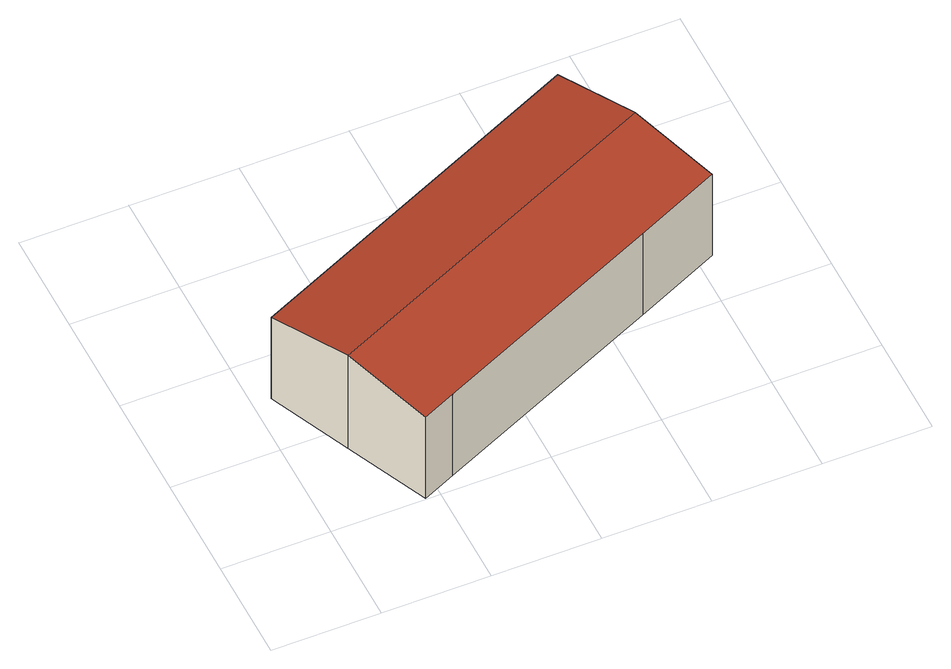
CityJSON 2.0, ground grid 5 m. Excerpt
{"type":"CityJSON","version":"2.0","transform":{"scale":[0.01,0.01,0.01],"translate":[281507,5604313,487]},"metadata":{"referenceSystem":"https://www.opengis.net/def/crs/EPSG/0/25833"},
"CityObjects":{
"building1":{"type":"Building","attributes":{"QualitaetDacherkennung":"100","Dachneigung":"79.939","Dachorientierung":"65.665","Dachflaeche":"154.664","Firsthoehe":"493.174","MittlereTraufHoehe":"492.59","AbsoluteHoehe":"487.461","Dachtyp_tridicon":"GableRoof","Gemeindeschluessel":14523310,"function":"31001_9998","roofType":"3100","measuredHeight":5.71,"storeysAboveGround":2},"geometry":[{"type":"MultiSurface","lod":"2","boundaries":[[[0,1,2,3]],[[4,5,1,0]],[[6,7,5,4]],[[8,9,7,6]],[[10,11,9,8]],[[12,13,11,10]],[[14,15,13,12]],[[16,17,15,14]],[[3,2,17,16]],[[12,10,8,6,14]],[[4,0,3,16,14,6]],[[1,5,7,9,11,13,15,17,2]]],"semantics":{"surfaces":[{"type":"WallSurface"},{"type":"RoofSurface"},{"type":"GroundSurface"}],"values":[0,0,0,0,0,0,0,0,0,1,1,2]}}]}
},
"vertices":[
[589,75,542],[589,75,46],[1673,564,46],[1673,564,542],[434,4,542],[434,4,46],[259,390,617],[259,390,46],[85,776,542],[85,776,46],[1324,1336,542],[1324,1336,46],[1724,1517,542],[1724,1517,46],[1898,1131,617],[1898,1131,46],[2072,745,542],[2072,745,46]
]}
